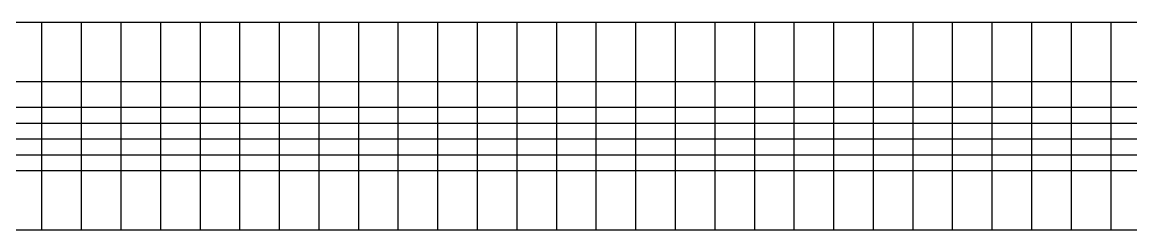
# Model space of a CAD drawing. Header units: millimetres. Extents: x 2497 to 11797, y 1522 to 1758.
# Drawn here: x 10107 to 10667, y 1522 to 1627 of the extents above; entities that cross this region are included whole.
import ezdxf
from ezdxf.enums import TextEntityAlignment as Align

# ---------------------------------------------------------------- set-up
doc = ezdxf.new("R2010")
doc.units = ezdxf.units.MM
doc.layers.add('SX_TABLE', color=7, linetype='Continuous')
doc.styles.add('UNC_GOST_Scheme', font='txt')

# ---------------------------------------------------------------- blocks, each defined once
blk = doc.blocks.new('SX_TCOL')
for p, q in [((-10, 105), (10, 105)), ((10, 0), (10, 105)), ((-10, 75), (10, 75)), ((-10, 62), (10, 62)), ((-10, 54), (10, 54)), ((-10, 46), (10, 46)), ((-10, 38), (10, 38)), ((-10, 30), (10, 30)), ((-10, 0), (10, 0))]:
    blk.add_line(p, q)
at = {"style": 'UNC_GOST_Scheme'}
for tag, p in [('CAB1', (-2.2, 90)), ('CAB2', (2.2, 90)), ('NAME1', (-3.4, 15)), ('NAME2', (0, 15)), ('NAME3', (3.4, 15))]:
    blk.add_attdef(tag, text='', height=2, rotation=90, dxfattribs=at).set_placement(p, align=Align.MIDDLE)
for tag, height, p in [('LINE', 1.8, (0, 58)), ('PH', 2, (0, 50)), ('POW', 2, (0, 42)), ('CUR', 2, (0, 34))]:
    blk.add_attdef(tag, text='', height=height, dxfattribs=at).set_placement(p, align=Align.MIDDLE)

msp = doc.modelspace()

# ---------------------------------------------------------------- block references
at = {"layer": 'SX_TABLE'}
for p in [(10107.18, 1522.46), (10127.18, 1522.46), (10147.18, 1522.46), (10167.18, 1522.46), (10187.18, 1522.46), (10207.18, 1522.46), (10227.18, 1522.46), (10247.18, 1522.46), (10267.18, 1522.46), (10287.18, 1522.46), (10307.18, 1522.46), (10327.18, 1522.46), (10347.18, 1522.46), (10367.18, 1522.46), (10387.18, 1522.46), (10407.18, 1522.46), (10427.18, 1522.46), (10447.18, 1522.46), (10467.18, 1522.46), (10487.18, 1522.46), (10507.18, 1522.46), (10527.18, 1522.46), (10547.18, 1522.46), (10567.18, 1522.46), (10587.18, 1522.46), (10607.18, 1522.46), (10627.18, 1522.46), (10647.18, 1522.46), (10667.18, 1522.46)]:
    msp.add_blockref('SX_TCOL', p, dxfattribs=at)

doc.saveas('drawing.dxf')
